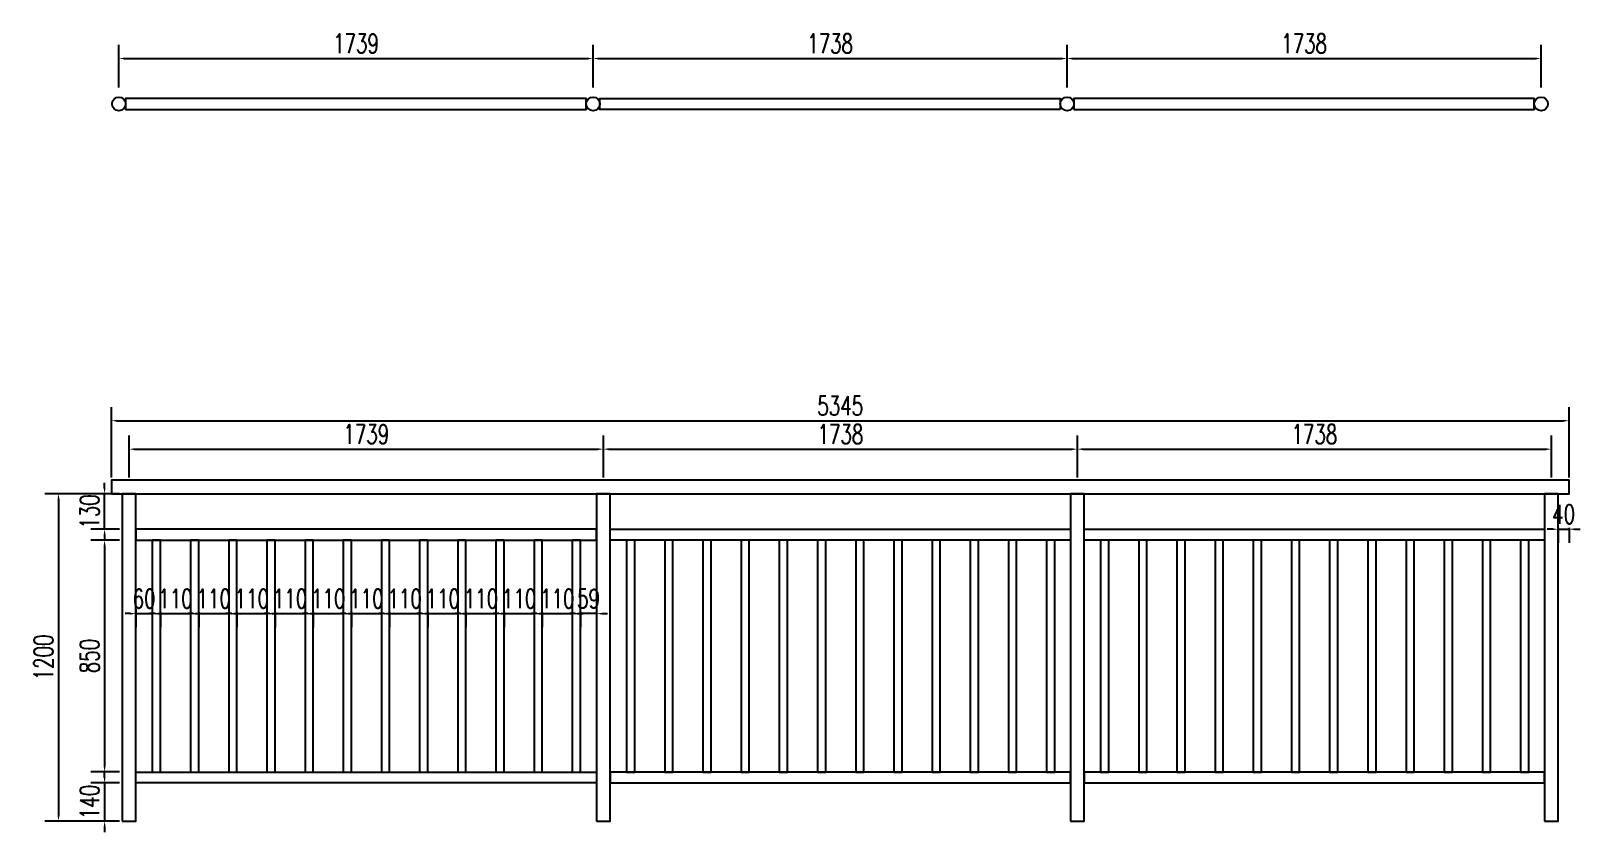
# Model space of a CAD drawing. Header units: millimetres. Extents: x -2430464 to 225692, y -180 to 1805330.
# Drawn here: x -1475260 to -1469580, y 614813 to 617749 of the extents above; entities that cross this region are included whole.
import ezdxf

# ---------------------------------------------------------------- set-up
doc = ezdxf.new("R2010")
doc.units = ezdxf.units.MM
doc.header["$LTSCALE"] = 1000
doc.layers.get('0').update_dxf_attribs({"linetype": 'CONTINUOUS'})
doc.layers.get('DEFPOINTS').update_dxf_attribs({"linetype": 'CONTINUOUS'})
for name, color, linetype in [('W-PLASTIC_RAILINGS塑木栏杆', 6, 'CONTINUOUS'), ('W-WOOD_FLOOR木地板', 30, 'CONTINUOUS'), ('景-通用-文字', 7, 'CONTINUOUS')]:
    doc.layers.add(name, color=color, linetype=linetype)
doc.styles.add('STANDARD_T3', font='simplex.shx', dxfattribs={"width": 0.7, "bigfont": 'gbcbig.shx'})
doc.dimstyles.new('W&&20', dxfattribs={"dimtxt": 70, "dimasz": 20, "dimexe": 50, "dimexo": 60, "dimgap": 20, "dimtad": 1, "dimdec": 0, "dimzin": 0, "dimdsep": 46, "dimtxsty": 'STANDARD_T3', "dimcen": 0.09, "dimclrd": 1, "dimclre": 1, "dimclrt": 7, "dimazin": 2, "dimtfac": 1, "dimtdec": 0, "dimtix": 1, "dimtmove": 2, "dimatfit": 3, "dimfxl": 0, "dimtolj": 1, "dimtzin": 0, "dimarcsym": 0})

# ---------------------------------------------------------------- blocks, each defined once
blk = doc.blocks.new('*U1661')
at = {"layer": 'W-PLASTIC_RAILINGS塑木栏杆'}
blk.add_lwpolyline([(-15, -420), (15, -420), (15, 430), (-15, 430)], close=True, dxfattribs=at)
blk = doc.blocks.new('*U1662')
at = {"layer": 'W-PLASTIC_RAILINGS塑木栏杆', "color": 0, "linetype": 'ByBlock', "lineweight": -2, "transparency": 16777216}
for p in [(0, 0), (140, 0), (280, 0), (420, 0), (560, 0), (700, 0), (840, 0), (980, 0), (1120, 0), (1260, 0), (1400, 0), (1540, 0)]:
    blk.add_blockref('*U1661', p, dxfattribs=at)
blk = doc.blocks.new('*D1681')
at = {"layer": 'DEFPOINTS', "color": 0, "transparency": 16777216}
for p in [(-1474964.6, 616052.8), (-1475158.6, 614852.8), (-1474924.6, 614852.8)]:
    blk.add_point(p, dxfattribs=at)
at = {"layer": 'W-WOOD_FLOOR木地板', "color": 1, "lineweight": -2, "transparency": 16777216}
for p, q in [((-1475024.6, 616052.8), (-1475208.6, 616052.8)), ((-1475158.6, 616032.8), (-1475158.6, 614872.8)), ((-1474984.6, 614852.8), (-1475208.6, 614852.8))]:
    blk.add_line(p, q, dxfattribs=at)
at = {"layer": 'W-WOOD_FLOOR木地板', "color": 1, "transparency": 16777216}
for points in [[(-1475161.9, 616032.8), (-1475155.2, 616032.8), (-1475158.6, 616052.8)], [(-1475161.9, 614872.8), (-1475155.2, 614872.8), (-1475158.6, 614852.8)]]:
    blk.add_solid(points, dxfattribs=at)
at = {"layer": 'W-WOOD_FLOOR木地板', "color": 7, "transparency": 16777216, "insert": (-1475213.6, 615452.8), "char_height": 70, "attachment_point": 5, "rotation": 90, "style": 'STANDARD_T3'}
blk.add_mtext('\\A1;1200', dxfattribs=at)
blk = doc.blocks.new('*D1667')
at = {"layer": 'DEFPOINTS', "color": 0, "transparency": 16777216}
for p in [(-1474874.6, 615882.8), (-1474989.6, 615032.8), (-1474874.6, 615032.8)]:
    blk.add_point(p, dxfattribs=at)
at = {"layer": 'W-WOOD_FLOOR木地板', "color": 1, "lineweight": -2, "transparency": 16777216}
for p, q in [((-1474934.6, 615882.8), (-1475039.6, 615882.8)), ((-1474989.6, 615862.8), (-1474989.6, 615052.8)), ((-1474934.6, 615032.8), (-1475039.6, 615032.8))]:
    blk.add_line(p, q, dxfattribs=at)
at = {"layer": 'W-WOOD_FLOOR木地板', "color": 1, "transparency": 16777216}
for points in [[(-1474992.9, 615862.8), (-1474986.2, 615862.8), (-1474989.6, 615882.8)], [(-1474992.9, 615052.8), (-1474986.2, 615052.8), (-1474989.6, 615032.8)]]:
    blk.add_solid(points, dxfattribs=at)
at = {"layer": 'W-WOOD_FLOOR木地板', "color": 7, "transparency": 16777216, "insert": (-1475044.6, 615457.8), "char_height": 70, "attachment_point": 5, "rotation": 90, "style": 'STANDARD_T3'}
blk.add_mtext('\\A1;850', dxfattribs=at)
blk = doc.blocks.new('*D1668')
at = {"layer": 'DEFPOINTS', "color": 0, "transparency": 16777216}
for p in [(-1474989.6, 616052.8), (-1474874.6, 616052.8), (-1474874.6, 615922.8)]:
    blk.add_point(p, dxfattribs=at)
at = {"layer": 'W-WOOD_FLOOR木地板', "color": 1, "lineweight": -2, "transparency": 16777216}
for p, q in [((-1474934.6, 616052.8), (-1475039.6, 616052.8)), ((-1474989.6, 616072.8), (-1474989.6, 616092.8)), ((-1474989.6, 615922.8), (-1474989.6, 616052.8)), ((-1474934.6, 615922.8), (-1475039.6, 615922.8)), ((-1474989.6, 615902.8), (-1474989.6, 615882.8))]:
    blk.add_line(p, q, dxfattribs=at)
at = {"layer": 'W-WOOD_FLOOR木地板', "color": 1, "transparency": 16777216}
for points in [[(-1474992.9, 616072.8), (-1474986.2, 616072.8), (-1474989.6, 616052.8)], [(-1474992.9, 615902.8), (-1474986.2, 615902.8), (-1474989.6, 615922.8)]]:
    blk.add_solid(points, dxfattribs=at)
at = {"layer": 'W-WOOD_FLOOR木地板', "color": 7, "transparency": 16777216, "insert": (-1475044.6, 615987.8), "char_height": 70, "attachment_point": 5, "rotation": 90, "style": 'STANDARD_T3'}
blk.add_mtext('\\A1;130', dxfattribs=at)
blk = doc.blocks.new('*D1682')
at = {"layer": 'DEFPOINTS', "color": 0, "transparency": 16777216}
for p in [(-1474874.6, 614992.8), (-1474989.5, 614852.8), (-1474874.6, 614852.8)]:
    blk.add_point(p, dxfattribs=at)
at = {"layer": 'W-WOOD_FLOOR木地板', "color": 1, "lineweight": -2, "transparency": 16777216}
for p, q in [((-1474989.5, 615012.8), (-1474989.5, 615032.8)), ((-1474934.6, 614992.8), (-1475039.5, 614992.8)), ((-1474989.5, 614992.8), (-1474989.5, 614852.8)), ((-1474934.6, 614852.8), (-1475039.5, 614852.8)), ((-1474989.5, 614832.8), (-1474989.5, 614812.8))]:
    blk.add_line(p, q, dxfattribs=at)
at = {"layer": 'W-WOOD_FLOOR木地板', "color": 1, "transparency": 16777216}
for points in [[(-1474992.8, 615012.8), (-1474986.2, 615012.8), (-1474989.5, 614992.8)], [(-1474992.8, 614832.8), (-1474986.2, 614832.8), (-1474989.5, 614852.8)]]:
    blk.add_solid(points, dxfattribs=at)
at = {"layer": 'W-WOOD_FLOOR木地板', "color": 7, "transparency": 16777216, "insert": (-1475044.5, 614922.8), "char_height": 70, "attachment_point": 5, "rotation": 90, "style": 'STANDARD_T3'}
blk.add_mtext('\\A1;140', dxfattribs=at)
blk = doc.blocks.new('*D1683')
at = {"layer": 'DEFPOINTS', "color": 0, "transparency": 16777216}
for p in [(-1473160.6, 616216.3), (-1474899.6, 616052.8), (-1473160.6, 616052.8)]:
    blk.add_point(p, dxfattribs=at)
at = {"layer": 'W-WOOD_FLOOR木地板', "color": 1, "lineweight": -2, "transparency": 16777216}
for p, q in [((-1474899.6, 616112.8), (-1474899.6, 616266.3)), ((-1474879.6, 616216.3), (-1473180.6, 616216.3)), ((-1473160.6, 616112.8), (-1473160.6, 616266.3))]:
    blk.add_line(p, q, dxfattribs=at)
at = {"layer": 'W-WOOD_FLOOR木地板', "color": 1, "transparency": 16777216}
for points in [[(-1474879.6, 616219.6), (-1474879.6, 616212.9), (-1474899.6, 616216.3)], [(-1473180.6, 616219.6), (-1473180.6, 616212.9), (-1473160.6, 616216.3)]]:
    blk.add_solid(points, dxfattribs=at)
at = {"layer": 'W-WOOD_FLOOR木地板', "color": 7, "transparency": 16777216, "insert": (-1474030.1, 616271.3), "char_height": 70, "attachment_point": 5, "style": 'STANDARD_T3'}
blk.add_mtext('\\A1;1739', dxfattribs=at)
blk = doc.blocks.new('*D1684')
at = {"layer": 'DEFPOINTS', "color": 0, "transparency": 16777216}
for p in [(-1471422.6, 616216.3), (-1473160.6, 616052.8), (-1471422.6, 616052.8)]:
    blk.add_point(p, dxfattribs=at)
at = {"layer": 'W-WOOD_FLOOR木地板', "color": 1, "lineweight": -2, "transparency": 16777216}
for p, q in [((-1473160.6, 616112.8), (-1473160.6, 616266.3)), ((-1473140.6, 616216.3), (-1471442.6, 616216.3)), ((-1471422.6, 616112.8), (-1471422.6, 616266.3))]:
    blk.add_line(p, q, dxfattribs=at)
at = {"layer": 'W-WOOD_FLOOR木地板', "color": 1, "transparency": 16777216}
for points in [[(-1473140.6, 616219.6), (-1473140.6, 616212.9), (-1473160.6, 616216.3)], [(-1471442.6, 616219.6), (-1471442.6, 616212.9), (-1471422.6, 616216.3)]]:
    blk.add_solid(points, dxfattribs=at)
at = {"layer": 'W-WOOD_FLOOR木地板', "color": 7, "transparency": 16777216, "insert": (-1472291.6, 616271.3), "char_height": 70, "attachment_point": 5, "style": 'STANDARD_T3'}
blk.add_mtext('\\A1;1738', dxfattribs=at)
blk = doc.blocks.new('*D1685')
at = {"layer": 'DEFPOINTS', "color": 0, "transparency": 16777216}
for p in [(-1469684.6, 616216.3), (-1471422.6, 616052.8), (-1469684.6, 616052.8)]:
    blk.add_point(p, dxfattribs=at)
at = {"layer": 'W-WOOD_FLOOR木地板', "color": 1, "lineweight": -2, "transparency": 16777216}
for p, q in [((-1471422.6, 616112.8), (-1471422.6, 616266.3)), ((-1471402.6, 616216.3), (-1469704.6, 616216.3)), ((-1469684.6, 616112.8), (-1469684.6, 616266.3))]:
    blk.add_line(p, q, dxfattribs=at)
at = {"layer": 'W-WOOD_FLOOR木地板', "color": 1, "transparency": 16777216}
for points in [[(-1471402.6, 616219.6), (-1471402.6, 616212.9), (-1471422.6, 616216.3)], [(-1469704.6, 616219.6), (-1469704.6, 616212.9), (-1469684.6, 616216.3)]]:
    blk.add_solid(points, dxfattribs=at)
at = {"layer": 'W-WOOD_FLOOR木地板', "color": 7, "transparency": 16777216, "insert": (-1470553.6, 616271.3), "char_height": 70, "attachment_point": 5, "style": 'STANDARD_T3'}
blk.add_mtext('\\A1;1738', dxfattribs=at)
blk = doc.blocks.new('*D1686')
at = {"layer": 'DEFPOINTS', "color": 0, "transparency": 16777216}
for p in [(-1474874.6, 615690.3), (-1474814.6, 615690.3), (-1474814.6, 615613.3)]:
    blk.add_point(p, dxfattribs=at)
at = {"layer": 'W-WOOD_FLOOR木地板', "color": 1, "lineweight": -2, "transparency": 16777216}
for p, q in [((-1474894.6, 615613.3), (-1474914.6, 615613.3)), ((-1474874.6, 615630.3), (-1474874.6, 615563.3)), ((-1474874.6, 615613.3), (-1474814.6, 615613.3)), ((-1474814.6, 615630.3), (-1474814.6, 615563.3)), ((-1474794.6, 615613.3), (-1474774.6, 615613.3))]:
    blk.add_line(p, q, dxfattribs=at)
at = {"layer": 'W-WOOD_FLOOR木地板', "color": 1, "transparency": 16777216}
for points in [[(-1474894.6, 615616.6), (-1474894.6, 615609.9), (-1474874.6, 615613.3)], [(-1474794.6, 615616.6), (-1474794.6, 615609.9), (-1474814.6, 615613.3)]]:
    blk.add_solid(points, dxfattribs=at)
at = {"layer": 'W-WOOD_FLOOR木地板', "color": 7, "transparency": 16777216, "insert": (-1474844.6, 615668.3), "char_height": 70, "attachment_point": 5, "style": 'STANDARD_T3'}
blk.add_mtext('\\A1;60', dxfattribs=at)
blk = doc.blocks.new('*D1669')
at = {"layer": 'DEFPOINTS', "color": 0, "transparency": 16777216}
for p in [(-1473524.6, 615737.2), (-1473414.6, 615737.2), (-1473414.6, 615613.3)]:
    blk.add_point(p, dxfattribs=at)
at = {"layer": '景-通用-文字', "color": 1, "lineweight": -2, "transparency": 16777216}
for p, q in [((-1473544.6, 615613.3), (-1473564.6, 615613.3)), ((-1473524.6, 615618.3), (-1473524.6, 615563.3)), ((-1473524.6, 615613.3), (-1473414.6, 615613.3)), ((-1473414.6, 615618.3), (-1473414.6, 615563.3)), ((-1473394.6, 615613.3), (-1473374.6, 615613.3))]:
    blk.add_line(p, q, dxfattribs=at)
at = {"layer": '景-通用-文字', "color": 1, "transparency": 16777216}
for points in [[(-1473544.6, 615616.6), (-1473544.6, 615609.9), (-1473524.6, 615613.3)], [(-1473394.6, 615616.6), (-1473394.6, 615609.9), (-1473414.6, 615613.3)]]:
    blk.add_solid(points, dxfattribs=at)
at = {"layer": '景-通用-文字', "color": 7, "transparency": 16777216, "insert": (-1473469.6, 615668.3), "char_height": 70, "attachment_point": 5, "style": 'STANDARD_T3'}
blk.add_mtext('\\A1;110', dxfattribs=at)
blk = doc.blocks.new('*D1670')
at = {"layer": 'DEFPOINTS', "color": 0, "transparency": 16777216}
for p in [(-1473384.6, 615736.2), (-1473274.6, 615736.2), (-1473274.6, 615613.3)]:
    blk.add_point(p, dxfattribs=at)
at = {"layer": '景-通用-文字', "color": 1, "lineweight": -2, "transparency": 16777216}
for p, q in [((-1473404.6, 615613.3), (-1473424.6, 615613.3)), ((-1473384.6, 615618.3), (-1473384.6, 615563.3)), ((-1473384.6, 615613.3), (-1473274.6, 615613.3)), ((-1473274.6, 615618.3), (-1473274.6, 615563.3)), ((-1473254.6, 615613.3), (-1473234.6, 615613.3))]:
    blk.add_line(p, q, dxfattribs=at)
at = {"layer": '景-通用-文字', "color": 1, "transparency": 16777216}
for points in [[(-1473404.6, 615616.6), (-1473404.6, 615609.9), (-1473384.6, 615613.3)], [(-1473254.6, 615616.6), (-1473254.6, 615609.9), (-1473274.6, 615613.3)]]:
    blk.add_solid(points, dxfattribs=at)
at = {"layer": '景-通用-文字', "color": 7, "transparency": 16777216, "insert": (-1473329.6, 615668.3), "char_height": 70, "attachment_point": 5, "style": 'STANDARD_T3'}
blk.add_mtext('\\A1;110', dxfattribs=at)
blk = doc.blocks.new('*D1671')
at = {"layer": 'DEFPOINTS', "color": 0, "transparency": 16777216}
for p in [(-1473244.6, 615733.5), (-1473185.6, 615733.5), (-1473244.6, 615613.3)]:
    blk.add_point(p, dxfattribs=at)
at = {"layer": 'W-PLASTIC_RAILINGS塑木栏杆', "color": 1, "lineweight": -2, "transparency": 16777216}
for p, q in [((-1473264.6, 615613.3), (-1473284.6, 615613.3)), ((-1473244.6, 615618.3), (-1473244.6, 615563.3)), ((-1473185.6, 615613.3), (-1473244.6, 615613.3)), ((-1473185.6, 615618.3), (-1473185.6, 615563.3)), ((-1473165.6, 615613.3), (-1473145.6, 615613.3))]:
    blk.add_line(p, q, dxfattribs=at)
at = {"layer": 'W-PLASTIC_RAILINGS塑木栏杆', "color": 1, "transparency": 16777216}
for points in [[(-1473264.6, 615616.6), (-1473264.6, 615609.9), (-1473244.6, 615613.3)], [(-1473165.6, 615616.6), (-1473165.6, 615609.9), (-1473185.6, 615613.3)]]:
    blk.add_solid(points, dxfattribs=at)
at = {"layer": 'W-PLASTIC_RAILINGS塑木栏杆', "color": 7, "transparency": 16777216, "insert": (-1473215.1, 615668.3), "char_height": 70, "attachment_point": 5, "style": 'STANDARD_T3'}
blk.add_mtext('\\A1;59', dxfattribs=at)
blk = doc.blocks.new('*D1674')
at = {"layer": 'DEFPOINTS', "color": 0, "transparency": 16777216}
for p in [(-1473664.6, 615737.2), (-1473554.6, 615737.2), (-1473554.6, 615613.3)]:
    blk.add_point(p, dxfattribs=at)
at = {"layer": '景-通用-文字', "color": 1, "lineweight": -2, "transparency": 16777216}
for p, q in [((-1473684.6, 615613.3), (-1473704.6, 615613.3)), ((-1473664.6, 615618.3), (-1473664.6, 615563.3)), ((-1473664.6, 615613.3), (-1473554.6, 615613.3)), ((-1473554.6, 615618.3), (-1473554.6, 615563.3)), ((-1473534.6, 615613.3), (-1473514.6, 615613.3))]:
    blk.add_line(p, q, dxfattribs=at)
at = {"layer": '景-通用-文字', "color": 1, "transparency": 16777216}
for points in [[(-1473684.6, 615616.6), (-1473684.6, 615609.9), (-1473664.6, 615613.3)], [(-1473534.6, 615616.6), (-1473534.6, 615609.9), (-1473554.6, 615613.3)]]:
    blk.add_solid(points, dxfattribs=at)
at = {"layer": '景-通用-文字', "color": 7, "transparency": 16777216, "insert": (-1473609.6, 615668.3), "char_height": 70, "attachment_point": 5, "style": 'STANDARD_T3'}
blk.add_mtext('\\A1;110', dxfattribs=at)
blk = doc.blocks.new('*D1675')
at = {"layer": 'DEFPOINTS', "color": 0, "transparency": 16777216}
for p in [(-1473804.6, 615737.2), (-1473694.6, 615737.2), (-1473694.6, 615613.3)]:
    blk.add_point(p, dxfattribs=at)
at = {"layer": '景-通用-文字', "color": 1, "lineweight": -2, "transparency": 16777216}
for p, q in [((-1473824.6, 615613.3), (-1473844.6, 615613.3)), ((-1473804.6, 615618.3), (-1473804.6, 615563.3)), ((-1473804.6, 615613.3), (-1473694.6, 615613.3)), ((-1473694.6, 615618.3), (-1473694.6, 615563.3)), ((-1473674.6, 615613.3), (-1473654.6, 615613.3))]:
    blk.add_line(p, q, dxfattribs=at)
at = {"layer": '景-通用-文字', "color": 1, "transparency": 16777216}
for points in [[(-1473824.6, 615616.6), (-1473824.6, 615609.9), (-1473804.6, 615613.3)], [(-1473674.6, 615616.6), (-1473674.6, 615609.9), (-1473694.6, 615613.3)]]:
    blk.add_solid(points, dxfattribs=at)
at = {"layer": '景-通用-文字', "color": 7, "transparency": 16777216, "insert": (-1473749.6, 615668.3), "char_height": 70, "attachment_point": 5, "style": 'STANDARD_T3'}
blk.add_mtext('\\A1;110', dxfattribs=at)
blk = doc.blocks.new('*D1676')
at = {"layer": 'DEFPOINTS', "color": 0, "transparency": 16777216}
for p in [(-1473944.6, 615737.2), (-1473834.6, 615737.2), (-1473834.6, 615613.3)]:
    blk.add_point(p, dxfattribs=at)
at = {"layer": '景-通用-文字', "color": 1, "lineweight": -2, "transparency": 16777216}
for p, q in [((-1473964.6, 615613.3), (-1473984.6, 615613.3)), ((-1473944.6, 615618.3), (-1473944.6, 615563.3)), ((-1473944.6, 615613.3), (-1473834.6, 615613.3)), ((-1473834.6, 615618.3), (-1473834.6, 615563.3)), ((-1473814.6, 615613.3), (-1473794.6, 615613.3))]:
    blk.add_line(p, q, dxfattribs=at)
at = {"layer": '景-通用-文字', "color": 1, "transparency": 16777216}
for points in [[(-1473964.6, 615616.6), (-1473964.6, 615609.9), (-1473944.6, 615613.3)], [(-1473814.6, 615616.6), (-1473814.6, 615609.9), (-1473834.6, 615613.3)]]:
    blk.add_solid(points, dxfattribs=at)
at = {"layer": '景-通用-文字', "color": 7, "transparency": 16777216, "insert": (-1473889.6, 615668.3), "char_height": 70, "attachment_point": 5, "style": 'STANDARD_T3'}
blk.add_mtext('\\A1;110', dxfattribs=at)
blk = doc.blocks.new('*D1677')
at = {"layer": 'DEFPOINTS', "color": 0, "transparency": 16777216}
for p in [(-1474084.6, 615737.2), (-1473974.6, 615737.2), (-1473974.6, 615613.3)]:
    blk.add_point(p, dxfattribs=at)
at = {"layer": '景-通用-文字', "color": 1, "lineweight": -2, "transparency": 16777216}
for p, q in [((-1474104.6, 615613.3), (-1474124.6, 615613.3)), ((-1474084.6, 615618.3), (-1474084.6, 615563.3)), ((-1474084.6, 615613.3), (-1473974.6, 615613.3)), ((-1473974.6, 615618.3), (-1473974.6, 615563.3)), ((-1473954.6, 615613.3), (-1473934.6, 615613.3))]:
    blk.add_line(p, q, dxfattribs=at)
at = {"layer": '景-通用-文字', "color": 1, "transparency": 16777216}
for points in [[(-1474104.6, 615616.6), (-1474104.6, 615609.9), (-1474084.6, 615613.3)], [(-1473954.6, 615616.6), (-1473954.6, 615609.9), (-1473974.6, 615613.3)]]:
    blk.add_solid(points, dxfattribs=at)
at = {"layer": '景-通用-文字', "color": 7, "transparency": 16777216, "insert": (-1474029.6, 615668.3), "char_height": 70, "attachment_point": 5, "style": 'STANDARD_T3'}
blk.add_mtext('\\A1;110', dxfattribs=at)
blk = doc.blocks.new('*D1678')
at = {"layer": 'DEFPOINTS', "color": 0, "transparency": 16777216}
for p in [(-1474224.6, 615737.2), (-1474114.6, 615737.2), (-1474114.6, 615613.3)]:
    blk.add_point(p, dxfattribs=at)
at = {"layer": '景-通用-文字', "color": 1, "lineweight": -2, "transparency": 16777216}
for p, q in [((-1474244.6, 615613.3), (-1474264.6, 615613.3)), ((-1474224.6, 615618.3), (-1474224.6, 615563.3)), ((-1474224.6, 615613.3), (-1474114.6, 615613.3)), ((-1474114.6, 615618.3), (-1474114.6, 615563.3)), ((-1474094.6, 615613.3), (-1474074.6, 615613.3))]:
    blk.add_line(p, q, dxfattribs=at)
at = {"layer": '景-通用-文字', "color": 1, "transparency": 16777216}
for points in [[(-1474244.6, 615616.6), (-1474244.6, 615609.9), (-1474224.6, 615613.3)], [(-1474094.6, 615616.6), (-1474094.6, 615609.9), (-1474114.6, 615613.3)]]:
    blk.add_solid(points, dxfattribs=at)
at = {"layer": '景-通用-文字', "color": 7, "transparency": 16777216, "insert": (-1474169.6, 615668.3), "char_height": 70, "attachment_point": 5, "style": 'STANDARD_T3'}
blk.add_mtext('\\A1;110', dxfattribs=at)
blk = doc.blocks.new('*D1679')
at = {"layer": 'DEFPOINTS', "color": 0, "transparency": 16777216}
for p in [(-1474364.6, 615737.2), (-1474254.6, 615737.2), (-1474254.6, 615613.3)]:
    blk.add_point(p, dxfattribs=at)
at = {"layer": '景-通用-文字', "color": 1, "lineweight": -2, "transparency": 16777216}
for p, q in [((-1474384.6, 615613.3), (-1474404.6, 615613.3)), ((-1474364.6, 615618.3), (-1474364.6, 615563.3)), ((-1474364.6, 615613.3), (-1474254.6, 615613.3)), ((-1474254.6, 615618.3), (-1474254.6, 615563.3)), ((-1474234.6, 615613.3), (-1474214.6, 615613.3))]:
    blk.add_line(p, q, dxfattribs=at)
at = {"layer": '景-通用-文字', "color": 1, "transparency": 16777216}
for points in [[(-1474384.6, 615616.6), (-1474384.6, 615609.9), (-1474364.6, 615613.3)], [(-1474234.6, 615616.6), (-1474234.6, 615609.9), (-1474254.6, 615613.3)]]:
    blk.add_solid(points, dxfattribs=at)
at = {"layer": '景-通用-文字', "color": 7, "transparency": 16777216, "insert": (-1474309.6, 615668.3), "char_height": 70, "attachment_point": 5, "style": 'STANDARD_T3'}
blk.add_mtext('\\A1;110', dxfattribs=at)
blk = doc.blocks.new('*D1680')
at = {"layer": 'DEFPOINTS', "color": 0, "transparency": 16777216}
for p in [(-1474504.6, 615737.2), (-1474394.6, 615737.2), (-1474394.6, 615613.3)]:
    blk.add_point(p, dxfattribs=at)
at = {"layer": '景-通用-文字', "color": 1, "lineweight": -2, "transparency": 16777216}
for p, q in [((-1474524.6, 615613.3), (-1474544.6, 615613.3)), ((-1474504.6, 615618.3), (-1474504.6, 615563.3)), ((-1474504.6, 615613.3), (-1474394.6, 615613.3)), ((-1474394.6, 615618.3), (-1474394.6, 615563.3)), ((-1474374.6, 615613.3), (-1474354.6, 615613.3))]:
    blk.add_line(p, q, dxfattribs=at)
at = {"layer": '景-通用-文字', "color": 1, "transparency": 16777216}
for points in [[(-1474524.6, 615616.6), (-1474524.6, 615609.9), (-1474504.6, 615613.3)], [(-1474374.6, 615616.6), (-1474374.6, 615609.9), (-1474394.6, 615613.3)]]:
    blk.add_solid(points, dxfattribs=at)
at = {"layer": '景-通用-文字', "color": 7, "transparency": 16777216, "insert": (-1474449.6, 615668.3), "char_height": 70, "attachment_point": 5, "style": 'STANDARD_T3'}
blk.add_mtext('\\A1;110', dxfattribs=at)
blk = doc.blocks.new('*D1672')
at = {"layer": 'DEFPOINTS', "color": 0, "transparency": 16777216}
for p in [(-1474644.6, 615737.2), (-1474534.6, 615737.2), (-1474534.6, 615613.3)]:
    blk.add_point(p, dxfattribs=at)
at = {"layer": '景-通用-文字', "color": 1, "lineweight": -2, "transparency": 16777216}
for p, q in [((-1474664.6, 615613.3), (-1474684.6, 615613.3)), ((-1474644.6, 615618.3), (-1474644.6, 615563.3)), ((-1474644.6, 615613.3), (-1474534.6, 615613.3)), ((-1474534.6, 615618.3), (-1474534.6, 615563.3)), ((-1474514.6, 615613.3), (-1474494.6, 615613.3))]:
    blk.add_line(p, q, dxfattribs=at)
at = {"layer": '景-通用-文字', "color": 1, "transparency": 16777216}
for points in [[(-1474664.6, 615616.6), (-1474664.6, 615609.9), (-1474644.6, 615613.3)], [(-1474514.6, 615616.6), (-1474514.6, 615609.9), (-1474534.6, 615613.3)]]:
    blk.add_solid(points, dxfattribs=at)
at = {"layer": '景-通用-文字', "color": 7, "transparency": 16777216, "insert": (-1474589.6, 615668.3), "char_height": 70, "attachment_point": 5, "style": 'STANDARD_T3'}
blk.add_mtext('\\A1;110', dxfattribs=at)
blk = doc.blocks.new('*D1673')
at = {"layer": 'DEFPOINTS', "color": 0, "transparency": 16777216}
for p in [(-1474784.6, 615737.2), (-1474674.6, 615737.2), (-1474674.6, 615613.3)]:
    blk.add_point(p, dxfattribs=at)
at = {"layer": '景-通用-文字', "color": 1, "lineweight": -2, "transparency": 16777216}
for p, q in [((-1474804.6, 615613.3), (-1474824.6, 615613.3)), ((-1474784.6, 615618.3), (-1474784.6, 615563.3)), ((-1474784.6, 615613.3), (-1474674.6, 615613.3)), ((-1474674.6, 615618.3), (-1474674.6, 615563.3)), ((-1474654.6, 615613.3), (-1474634.6, 615613.3))]:
    blk.add_line(p, q, dxfattribs=at)
at = {"layer": '景-通用-文字', "color": 1, "transparency": 16777216}
for points in [[(-1474804.6, 615616.6), (-1474804.6, 615609.9), (-1474784.6, 615613.3)], [(-1474654.6, 615616.6), (-1474654.6, 615609.9), (-1474674.6, 615613.3)]]:
    blk.add_solid(points, dxfattribs=at)
at = {"layer": '景-通用-文字', "color": 7, "transparency": 16777216, "insert": (-1474729.6, 615668.3), "char_height": 70, "attachment_point": 5, "style": 'STANDARD_T3'}
blk.add_mtext('\\A1;110', dxfattribs=at)
blk = doc.blocks.new('*U1663')
at = {"layer": 'W-PLASTIC_RAILINGS塑木栏杆'}
blk.add_lwpolyline([(-15, -420), (15, -420), (15, 430), (-15, 430)], close=True, dxfattribs=at)
blk = doc.blocks.new('*U1664')
at = {"layer": 'W-PLASTIC_RAILINGS塑木栏杆', "color": 0, "linetype": 'ByBlock', "lineweight": -2, "transparency": 16777216}
for p in [(0, 0), (140, 0), (280, 0), (420, 0), (560, 0), (700, 0), (840, 0), (980, 0), (1120, 0), (1260, 0), (1400, 0), (1540, 0)]:
    blk.add_blockref('*U1663', p, dxfattribs=at)
blk = doc.blocks.new('*U1665')
at = {"layer": 'W-PLASTIC_RAILINGS塑木栏杆'}
blk.add_lwpolyline([(-15, -420), (15, -420), (15, 430), (-15, 430)], close=True, dxfattribs=at)
blk = doc.blocks.new('*U1666')
at = {"layer": 'W-PLASTIC_RAILINGS塑木栏杆', "color": 0, "linetype": 'ByBlock', "lineweight": -2, "transparency": 16777216}
for p in [(0, 0), (140, 0), (280, 0), (420, 0), (560, 0), (700, 0), (840, 0), (980, 0), (1120, 0), (1260, 0), (1400, 0), (1540, 0)]:
    blk.add_blockref('*U1665', p, dxfattribs=at)
blk = doc.blocks.new('*D2145')
at = {"color": 1, "lineweight": -2, "transparency": 16777216}
for p, q in [((-1469679.6, 615922.8), (-1469699.6, 615922.8)), ((-1469659.6, 615927.8), (-1469659.6, 615872.8)), ((-1469659.6, 615922.8), (-1469619.6, 615922.8)), ((-1469619.6, 615927.8), (-1469619.6, 615872.8)), ((-1469599.6, 615922.8), (-1469579.6, 615922.8))]:
    blk.add_line(p, q, dxfattribs=at)
at = {"color": 1, "transparency": 16777216}
for points in [[(-1469679.6, 615926.1), (-1469679.6, 615919.4), (-1469659.6, 615922.8)], [(-1469599.6, 615926.1), (-1469599.6, 615919.4), (-1469619.6, 615922.8)]]:
    blk.add_solid(points, dxfattribs=at)
at = {"layer": 'DEFPOINTS', "color": 0, "transparency": 16777216}
for p in [(-1469659.6, 616052.8), (-1469619.6, 616052.8), (-1469619.6, 615922.8)]:
    blk.add_point(p, dxfattribs=at)
at = {"color": 7, "transparency": 16777216, "insert": (-1469639.6, 615977.8), "char_height": 70, "attachment_point": 5, "style": 'STANDARD_T3'}
blk.add_mtext('\\A1;40', dxfattribs=at)
blk = doc.blocks.new('*D2146')
at = {"layer": 'DEFPOINTS', "color": 0, "transparency": 16777216}
for p in [(-1469619.6, 616320.6), (-1474964.6, 616052.8), (-1469619.6, 616052.8)]:
    blk.add_point(p, dxfattribs=at)
at = {"layer": 'W-WOOD_FLOOR木地板', "color": 1, "lineweight": -2, "transparency": 16777216}
for p, q in [((-1474964.6, 616112.8), (-1474964.6, 616370.6)), ((-1469619.6, 616112.8), (-1469619.6, 616370.6)), ((-1474944.6, 616320.6), (-1469639.6, 616320.6))]:
    blk.add_line(p, q, dxfattribs=at)
at = {"layer": 'W-WOOD_FLOOR木地板', "color": 1, "transparency": 16777216}
for points in [[(-1474944.6, 616324), (-1474944.6, 616317.3), (-1474964.6, 616320.6)], [(-1469639.6, 616324), (-1469639.6, 616317.3), (-1469619.6, 616320.6)]]:
    blk.add_solid(points, dxfattribs=at)
at = {"layer": 'W-WOOD_FLOOR木地板', "color": 7, "transparency": 16777216, "insert": (-1472292.1, 616375.6), "char_height": 70, "attachment_point": 5, "style": 'STANDARD_T3'}
blk.add_mtext('\\A1;5345', dxfattribs=at)
blk = doc.blocks.new('*D2260')
at = {"color": 1, "lineweight": -2, "transparency": 16777216}
for p, q in [((-1474937.4, 617542), (-1474937.4, 617698.5)), ((-1473198.4, 617542), (-1473198.4, 617698.5)), ((-1474917.4, 617648.5), (-1473218.4, 617648.5))]:
    blk.add_line(p, q, dxfattribs=at)
at = {"color": 1, "transparency": 16777216}
for points in [[(-1474917.4, 617651.8), (-1474917.4, 617645.1), (-1474937.4, 617648.5)], [(-1473218.4, 617651.8), (-1473218.4, 617645.1), (-1473198.4, 617648.5)]]:
    blk.add_solid(points, dxfattribs=at)
at = {"layer": 'DEFPOINTS', "color": 0, "transparency": 16777216}
for p in [(-1473198.4, 617648.5), (-1474937.4, 617482), (-1473198.4, 617482)]:
    blk.add_point(p, dxfattribs=at)
at = {"color": 7, "transparency": 16777216, "insert": (-1474067.9, 617703.5), "char_height": 70, "attachment_point": 5, "style": 'STANDARD_T3'}
blk.add_mtext('\\A1;1739', dxfattribs=at)
blk = doc.blocks.new('*D2261')
at = {"color": 1, "lineweight": -2, "transparency": 16777216}
for p, q in [((-1473198.4, 617542), (-1473198.4, 617698.5)), ((-1471460.4, 617542), (-1471460.4, 617698.5)), ((-1473178.4, 617648.5), (-1471480.4, 617648.5))]:
    blk.add_line(p, q, dxfattribs=at)
at = {"color": 1, "transparency": 16777216}
for points in [[(-1473178.4, 617651.8), (-1473178.4, 617645.1), (-1473198.4, 617648.5)], [(-1471480.4, 617651.8), (-1471480.4, 617645.1), (-1471460.4, 617648.5)]]:
    blk.add_solid(points, dxfattribs=at)
at = {"layer": 'DEFPOINTS', "color": 0, "transparency": 16777216}
for p in [(-1471460.4, 617648.5), (-1473198.4, 617482), (-1471460.4, 617482)]:
    blk.add_point(p, dxfattribs=at)
at = {"color": 7, "transparency": 16777216, "insert": (-1472329.4, 617703.5), "char_height": 70, "attachment_point": 5, "style": 'STANDARD_T3'}
blk.add_mtext('\\A1;1738', dxfattribs=at)
blk = doc.blocks.new('*D2262')
at = {"color": 1, "lineweight": -2, "transparency": 16777216}
for p, q in [((-1471460.4, 617542), (-1471460.4, 617698.5)), ((-1469722.4, 617542), (-1469722.4, 617698.5)), ((-1471440.4, 617648.5), (-1469742.4, 617648.5))]:
    blk.add_line(p, q, dxfattribs=at)
at = {"color": 1, "transparency": 16777216}
for points in [[(-1471440.4, 617651.8), (-1471440.4, 617645.1), (-1471460.4, 617648.5)], [(-1469742.4, 617651.8), (-1469742.4, 617645.1), (-1469722.4, 617648.5)]]:
    blk.add_solid(points, dxfattribs=at)
at = {"layer": 'DEFPOINTS', "color": 0, "transparency": 16777216}
for p in [(-1469722.4, 617648.5), (-1471460.4, 617482), (-1469722.4, 617482)]:
    blk.add_point(p, dxfattribs=at)
at = {"color": 7, "transparency": 16777216, "insert": (-1470591.4, 617703.5), "char_height": 70, "attachment_point": 5, "style": 'STANDARD_T3'}
blk.add_mtext('\\A1;1738', dxfattribs=at)

msp = doc.modelspace()

# ---------------------------------------------------------------- linework, layer by layer
at = {"layer": 'W-PLASTIC_RAILINGS塑木栏杆'}
for points in [[(-1474912.4, 617462.05), (-1473223.4, 617462.05), (-1473223.4, 617502.05), (-1474912.4, 617502.05)], [(-1471485.4, 617462.05), (-1473173.4, 617462.05), (-1473173.4, 617502.05), (-1471485.4, 617502.05)], [(-1471435.4, 617462.05), (-1469747.4, 617462.05), (-1469747.4, 617502.05), (-1471435.4, 617502.05)], [(-1474964.57, 616052.76), (-1469619.57, 616052.76), (-1469619.57, 616102.76), (-1474964.57, 616102.76)], [(-1474924.57, 614852.76), (-1474874.57, 614852.76), (-1474874.57, 616052.76), (-1474924.57, 616052.76)], [(-1473185.57, 614852.76), (-1473135.57, 614852.76), (-1473135.57, 616052.76), (-1473185.57, 616052.76)], [(-1471447.57, 614852.76), (-1471397.57, 614852.76), (-1471397.57, 616052.76), (-1471447.57, 616052.76)], [(-1469709.57, 614852.76), (-1469659.57, 614852.76), (-1469659.57, 616052.76), (-1469709.57, 616052.76)], [(-1474874.57, 615882.76), (-1473185.57, 615882.76), (-1473185.57, 615922.76), (-1474874.57, 615922.76)], [(-1471447.57, 615882.76), (-1473135.57, 615882.76), (-1473135.57, 615922.76), (-1471447.57, 615922.76)], [(-1469709.57, 615882.76), (-1471397.57, 615882.76), (-1471397.57, 615922.76), (-1469709.57, 615922.76)], [(-1474874.57, 615032.76), (-1473185.57, 615032.76), (-1473185.57, 614992.76), (-1474874.57, 614992.76)], [(-1471447.57, 615032.76), (-1473135.57, 615032.76), (-1473135.57, 614992.76), (-1471447.57, 614992.76)], [(-1469709.57, 615032.76), (-1471397.57, 615032.76), (-1471397.57, 614992.76), (-1469709.57, 614992.76)]]:
    msp.add_lwpolyline(points, close=True, dxfattribs=at)
for centre in [(-1474937.4, 617482.05), (-1473198.4, 617482.05), (-1471460.4, 617482.05), (-1469722.4, 617482.05)]:
    msp.add_circle(centre, 25, dxfattribs=at)

# ---------------------------------------------------------------- block references
for name, p in [('*U1662', (-1474799.57, 615452.76)), ('*U1664', (-1473060.57, 615452.76)), ('*U1666', (-1471322.57, 615452.76))]:
    msp.add_blockref(name, p, dxfattribs=at)

# ---------------------------------------------------------------- dimensions: what is measured, and where the dimension line sits
for base, p1, p2, picture, middle in [((-1473198.4, 617648.47), (-1474937.4, 617482.05), (-1473198.4, 617482.05), '*D2260', (-1474067.9, 617703.47)), ((-1471460.4, 617648.47), (-1473198.4, 617482.05), (-1471460.4, 617482.05), '*D2261', (-1472329.4, 617703.47)), ((-1469722.4, 617648.47), (-1471460.4, 617482.05), (-1469722.4, 617482.05), '*D2262', (-1470591.4, 617703.47))]:
    dim = msp.add_linear_dim(base=base, p1=p1, p2=p2, dimstyle='W&&20')
    dim.commit()
    dim.dimension.update_dxf_attribs({"geometry": picture, "text_midpoint": middle})
at = {"color": 1}
dim = msp.add_linear_dim(base=(-1469619.57, 615922.76), p1=(-1469659.57, 616052.76), p2=(-1469619.57, 616052.76), dimstyle='W&&20', override={"dimfxl": 5, "dimfxlon": 1, "dimarcsym": 2}, dxfattribs=at)
dim.commit()
dim.dimension.update_dxf_attribs({"geometry": '*D2145', "text_midpoint": (-1469639.57, 615977.76)})
at = {"layer": 'W-PLASTIC_RAILINGS塑木栏杆', "color": 3}
dim = msp.add_linear_dim(base=(-1473244.57, 615613.26), p1=(-1473185.57, 615733.53), p2=(-1473244.57, 615733.53), dimstyle='W&&20', override={"dimfxl": 5, "dimfxlon": 1, "dimarcsym": 2}, dxfattribs=at)
dim.commit()
dim.dimension.update_dxf_attribs({"geometry": '*D1671', "text_midpoint": (-1473215.07, 615668.26)})
at = {"layer": 'W-WOOD_FLOOR木地板'}
for base, p1, p2, picture, middle in [((-1469619.57, 616320.63), (-1474964.57, 616052.76), (-1469619.57, 616052.76), '*D2146', (-1472292.07, 616375.63)), ((-1473160.57, 616216.26), (-1474899.57, 616052.76), (-1473160.57, 616052.76), '*D1683', (-1474030.07, 616271.26)), ((-1471422.57, 616216.26), (-1473160.57, 616052.76), (-1471422.57, 616052.76), '*D1684', (-1472291.57, 616271.26)), ((-1469684.57, 616216.26), (-1471422.57, 616052.76), (-1469684.57, 616052.76), '*D1685', (-1470553.57, 616271.26)), ((-1474814.57, 615613.26), (-1474874.57, 615690.26), (-1474814.57, 615690.26), '*D1686', (-1474844.57, 615668.26))]:
    dim = msp.add_linear_dim(base=base, p1=p1, p2=p2, dimstyle='W&&20', dxfattribs=at)
    dim.commit()
    dim.dimension.update_dxf_attribs({"geometry": picture, "text_midpoint": middle})
for base, p1, p2, picture, middle in [((-1475158.57, 614852.76), (-1474964.57, 616052.76), (-1474924.57, 614852.76), '*D1681', (-1475213.57, 615452.76)), ((-1474989.57, 616052.76), (-1474874.57, 615922.76), (-1474874.57, 616052.76), '*D1668', (-1475044.57, 615987.76)), ((-1474989.57, 615032.76), (-1474874.57, 615882.76), (-1474874.57, 615032.76), '*D1667', (-1475044.57, 615457.76)), ((-1474989.5, 614852.76), (-1474874.57, 614992.76), (-1474874.57, 614852.76), '*D1682', (-1475044.5, 614922.76))]:
    dim = msp.add_linear_dim(base=base, p1=p1, p2=p2, angle=90, dimstyle='W&&20', dxfattribs=at)
    dim.commit()
    dim.dimension.update_dxf_attribs({"geometry": picture, "text_midpoint": middle})
at = {"layer": '景-通用-文字', "color": 3}
for base, p1, p2, picture, middle in [((-1474674.57, 615613.26), (-1474784.57, 615737.17), (-1474674.57, 615737.17), '*D1673', (-1474729.57, 615668.26)), ((-1474534.57, 615613.26), (-1474644.57, 615737.17), (-1474534.57, 615737.17), '*D1672', (-1474589.57, 615668.26)), ((-1474394.57, 615613.26), (-1474504.57, 615737.17), (-1474394.57, 615737.17), '*D1680', (-1474449.57, 615668.26)), ((-1474254.57, 615613.26), (-1474364.57, 615737.17), (-1474254.57, 615737.17), '*D1679', (-1474309.57, 615668.26)), ((-1474114.57, 615613.26), (-1474224.57, 615737.17), (-1474114.57, 615737.17), '*D1678', (-1474169.57, 615668.26)), ((-1473974.57, 615613.26), (-1474084.57, 615737.17), (-1473974.57, 615737.17), '*D1677', (-1474029.57, 615668.26)), ((-1473834.57, 615613.26), (-1473944.57, 615737.17), (-1473834.57, 615737.17), '*D1676', (-1473889.57, 615668.26)), ((-1473694.57, 615613.26), (-1473804.57, 615737.17), (-1473694.57, 615737.17), '*D1675', (-1473749.57, 615668.26)), ((-1473554.57, 615613.26), (-1473664.57, 615737.17), (-1473554.57, 615737.17), '*D1674', (-1473609.57, 615668.26)), ((-1473414.57, 615613.26), (-1473524.57, 615737.17), (-1473414.57, 615737.17), '*D1669', (-1473469.57, 615668.26)), ((-1473274.57, 615613.26), (-1473384.57, 615736.23), (-1473274.57, 615736.23), '*D1670', (-1473329.57, 615668.26))]:
    dim = msp.add_linear_dim(base=base, p1=p1, p2=p2, dimstyle='W&&20', override={"dimfxl": 5, "dimfxlon": 1, "dimarcsym": 2}, dxfattribs=at)
    dim.commit()
    dim.dimension.update_dxf_attribs({"geometry": picture, "text_midpoint": middle})

doc.saveas('drawing.dxf')
